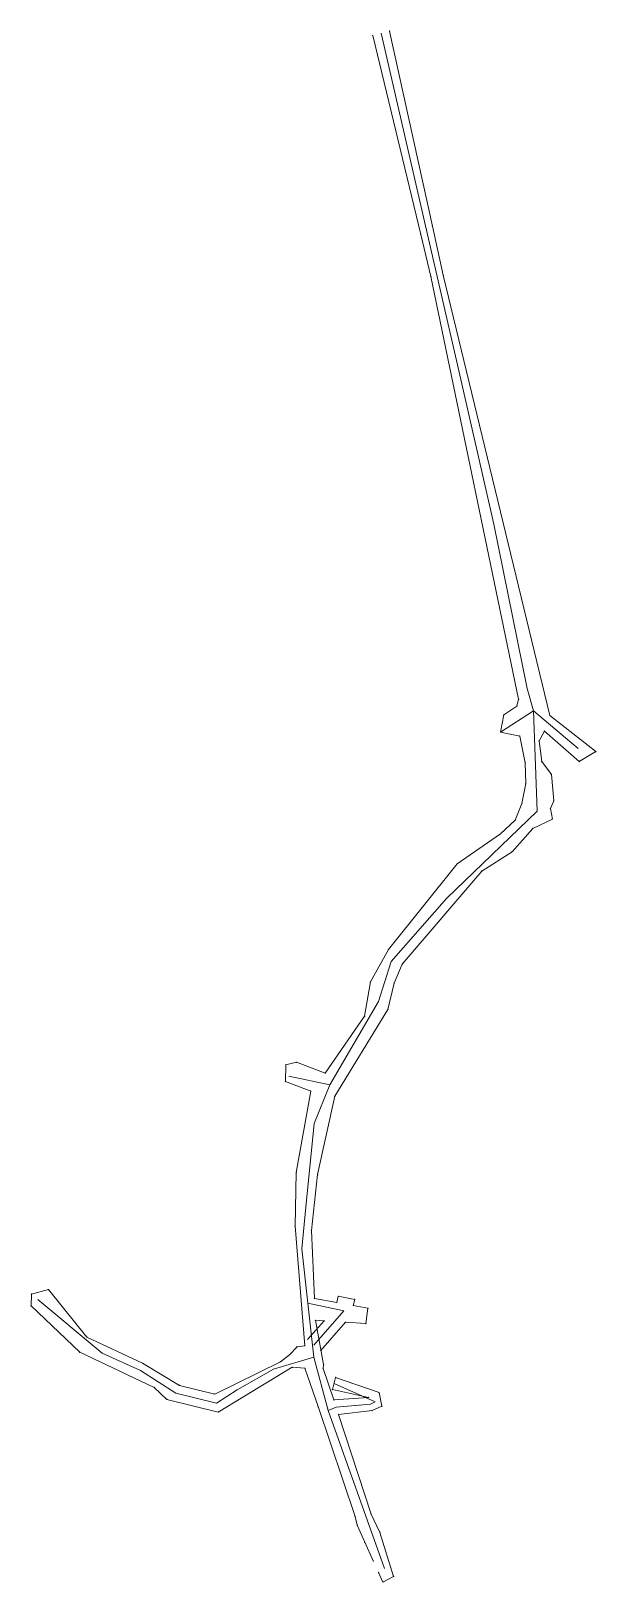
# Model space of a CAD drawing. Header units: millimetres. Extents: x 518655 to 518905, y 4401502 to 4401732.
# Drawn here: x 518837.6 to 518904.9, y 4401502.3 to 4401687.1 of the extents above.
import ezdxf

# ---------------------------------------------------------------- set-up
doc = ezdxf.new("R2010")
doc.units = ezdxf.units.MM
doc.layers.add('Geofence', color=2, linetype='Continuous', lineweight=0)
doc.layers.add('kat1', color=5, linetype='Continuous', lineweight=0)

msp = doc.modelspace()

# ---------------------------------------------------------------- linework, layer by layer
at = {"layer": 'Geofence'}
for p, q in [((518879.3, 4401686.85, 293.5), (518883.78, 4401667.36, 293.92)), ((518883.78, 4401667.36, 293.92), (518888.25, 4401647.87, 294.34)), ((518888.25, 4401647.87, 294.34), (518892.73, 4401628.38, 294.77)), ((518892.73, 4401628.38, 294.77), (518896.69, 4401608.78, 295.08)), ((518896.69, 4401608.78, 295.08), (518897.43, 4401606.13, 295.15)), ((518897.43, 4401606.13, 295.15), (518893.51, 4401603.59, 295.15)), ((518897.43, 4401606.13, 295.15), (518901.24, 4401602.9, 295.15)), ((518897.43, 4401606.13, 295.15), (518897.88, 4401594.15, 295.25)), ((518901.24, 4401602.9, 295.15), (518902.77, 4401601.61, 295.15)), ((518897.88, 4401594.15, 295.25), (518887.06, 4401583.77, 295.62)), ((518887.06, 4401583.77, 295.62), (518880.49, 4401576.23, 295.76)), ((518880.49, 4401576.23, 295.76), (518878.98, 4401571.47, 295.91)), ((518878.98, 4401571.47, 295.91), (518873.19, 4401561.57, 296.15)), ((518873.19, 4401561.57, 296.15), (518868.3, 4401562.6, 296.15)), ((518873.19, 4401561.57, 296.15), (518871.33, 4401556.93, 296.27)), ((518871.33, 4401556.93, 296.27), (518870.33, 4401546.99, 296.65)), ((518870.33, 4401546.99, 296.65), (518869.83, 4401542.02, 296.85)), ((518869.83, 4401542.02, 296.85), (518870.55, 4401535.55, 297.03)), ((518846.07, 4401529.57, 297.82), (518838.4, 4401535.98, 297.98)), ((518870.55, 4401535.55, 297.03), (518874.86, 4401534.61, 303.09)), ((518870.55, 4401535.55, 297.03), (518871.28, 4401529.11, 297.35)), ((518874.86, 4401534.61, 303.09), (518871.29, 4401530.52, 306.25)), ((518850.64, 4401527.53, 297.75), (518846.07, 4401529.57, 297.82)), ((518871.28, 4401529.11, 297.35), (518866.49, 4401527.66, 297.36)), ((518871.28, 4401529.11, 297.35), (518873, 4401522.75, 297.5)), ((518854.84, 4401524.82, 297.75), (518850.64, 4401527.53, 297.75)), ((518866.49, 4401527.66, 297.36), (518862.14, 4401525.2, 297.44)), ((518862.14, 4401525.2, 297.44), (518859.68, 4401523.62, 297.5)), ((518873.48, 4401525.23, 308), (518873.87, 4401526.69, 308)), ((518878.59, 4401523.77, 303.16), (518873.68, 4401525.96, 308)), ((518859.68, 4401523.62, 297.5), (518854.84, 4401524.82, 297.75)), ((518873, 4401522.75, 297.5), (518873.95, 4401523.15, 297.5)), ((518873.95, 4401523.15, 297.5), (518878.01, 4401523.51, 303.16)), ((518878.01, 4401523.51, 303.16), (518878.59, 4401523.77, 303.16)), ((518873, 4401522.75, 297.5), (518879.69, 4401503.91, 297.97))]:
    msp.add_line(p, q, dxfattribs=at)
at = {"layer": 'kat1', "lineweight": 0}
for p, q in [((518884, 4401662.87, 294), (518878.29, 4401686.57, 293.5)), ((518880.3, 4401687.12, 293.5), (518885.4, 4401663.87, 294)), ((518885.4, 4401663.87, 294), (518886.68, 4401658.03, 294.2)), ((518885.21, 4401657.86, 294.2), (518884, 4401662.87, 294)), ((518886.68, 4401658.03, 294.2), (518899.4, 4401605.57, 295.15)), ((518895.67, 4401607.5, 295.15), (518885.21, 4401657.86, 294.2)), ((518893.89, 4401605.64, 295.15), (518895.46, 4401606.69, 295.15)), ((518895.46, 4401606.69, 295.15), (518895.67, 4401607.5, 295.15)), ((518893.51, 4401603.59, 295.15), (518893.89, 4401605.64, 295.15)), ((518899.4, 4401605.57, 295.15), (518904.88, 4401601.26, 295.15)), ((518895.79, 4401603.11, 295.15), (518893.51, 4401603.59, 295.15)), ((518896.45, 4401599.93, 295.25), (518895.79, 4401603.11, 295.15)), ((518898.73, 4401603.71, 295.15), (518898.1, 4401602.54, 295.15)), ((518898.1, 4401602.54, 295.15), (518898.41, 4401600.08, 295.25)), ((518902.88, 4401600.08, 295.15), (518898.73, 4401603.71, 295.15)), ((518904.88, 4401601.26, 295.15), (518902.88, 4401600.08, 295.15)), ((518896.51, 4401597.46, 295.25), (518896.45, 4401599.93, 295.25)), ((518898.41, 4401600.08, 295.25), (518899.58, 4401598.53, 295.25)), ((518896.06, 4401595.09, 295.25), (518896.51, 4401597.46, 295.25)), ((518899.58, 4401598.53, 295.25), (518899.85, 4401595.38, 295.25)), ((518899.85, 4401595.38, 295.25), (518899.45, 4401594.46, 295.25)), ((518895.27, 4401593.1, 295.4), (518896.06, 4401595.09, 295.25)), ((518899.45, 4401594.46, 295.25), (518899.7, 4401593.21, 295.25)), ((518888.34, 4401587.88, 295.6), (518893.5, 4401591.45, 295.5)), ((518893.5, 4401591.45, 295.5), (518895.27, 4401593.1, 295.4)), ((518897.34, 4401592.11, 295.4), (518894.89, 4401589.33, 295.5)), ((518899.7, 4401593.21, 295.25), (518897.34, 4401592.11, 295.4)), ((518880.15, 4401577.66, 295.75), (518888.34, 4401587.88, 295.6)), ((518894.89, 4401589.33, 295.5), (518891.28, 4401587.03, 295.6)), ((518891.28, 4401587.03, 295.6), (518881.8, 4401575.92, 295.75)), ((518878.01, 4401573.82, 295.85), (518880.15, 4401577.66, 295.75)), ((518881.8, 4401575.92, 295.75), (518880.84, 4401573.67, 295.85)), ((518877.31, 4401569.73, 295.95), (518878.01, 4401573.82, 295.85)), ((518880.84, 4401573.67, 295.85), (518880.1, 4401570.54, 295.95)), ((518872.62, 4401562.95, 296.15), (518877.31, 4401569.73, 295.95)), ((518880.1, 4401570.54, 295.95), (518873.76, 4401560.2, 296.15)), ((518867.89, 4401561.93, 296.15), (518867.95, 4401563.95, 296.15)), ((518867.95, 4401563.95, 296.15), (518869.21, 4401564.25, 296.15)), ((518869.21, 4401564.25, 296.15), (518872.62, 4401562.95, 296.15)), ((518870.9, 4401560.8, 296.15), (518867.89, 4401561.93, 296.15)), ((518869.18, 4401551.11, 296.5), (518870.9, 4401560.8, 296.15)), ((518873.76, 4401560.2, 296.15), (518871.73, 4401550.87, 296.5)), ((518869.05, 4401544.73, 296.75), (518869.18, 4401551.11, 296.5)), ((518871.73, 4401550.87, 296.5), (518870.98, 4401544.18, 296.75)), ((518870.19, 4401530.46, 297.35), (518869.05, 4401544.73, 296.75)), ((518870.98, 4401544.18, 296.75), (518871.35, 4401536.11, 297)), ((518837.59, 4401535.2, 298), (518837.63, 4401536.62, 298)), ((518837.63, 4401536.62, 298), (518839.66, 4401537.16, 298)), ((518839.66, 4401537.16, 298), (518844.24, 4401531.49, 297.85)), ((518874, 4401535.62, 303.64), (518871.35, 4401536.11, 297)), ((518874.19, 4401536.37, 303.64), (518874, 4401535.62, 303.64)), ((518876.15, 4401535.99, 303.64), (518874.19, 4401536.37, 303.64)), ((518875.96, 4401535.26, 303.64), (518876.15, 4401535.99, 303.64)), ((518843.39, 4401529.68, 297.85), (518837.59, 4401535.2, 298)), ((518877.71, 4401534.94, 306.94), (518875.96, 4401535.26, 303.64)), ((518877.47, 4401533.1, 306.94), (518877.71, 4401534.94, 306.94)), ((518870.53, 4401531.19, 306.25), (518872.51, 4401533.43, 303.64)), ((518871.47, 4401533.5, 297), (518872.43, 4401528.22, 297.35)), ((518872.51, 4401533.43, 303.64), (518871.47, 4401533.5, 297)), ((518872.05, 4401529.85, 306.25), (518875.06, 4401533.26, 303.64)), ((518875.06, 4401533.26, 303.64), (518877.47, 4401533.1, 306.94)), ((518844.24, 4401531.49, 297.85), (518850.87, 4401528.37, 297.75)), ((518869.28, 4401530.35, 297.35), (518870.19, 4401530.46, 297.35)), ((518852.26, 4401525.5, 297.75), (518843.39, 4401529.68, 297.85)), ((518867.29, 4401528.55, 297.35), (518868.38, 4401529.38, 297.35)), ((518868.38, 4401529.38, 297.35), (518869.28, 4401530.35, 297.35)), ((518850.87, 4401528.37, 297.75), (518855.28, 4401525.73, 297.75)), ((518859.47, 4401524.7, 297.5), (518867.29, 4401528.55, 297.35)), ((518868.7, 4401527.91, 297.35), (518859.9, 4401522.55, 297.5)), ((518870.22, 4401527.78, 297.35), (518868.7, 4401527.91, 297.35)), ((518871.78, 4401523.21, 297.5), (518870.22, 4401527.78, 297.35)), ((518872.43, 4401528.22, 297.35), (518872.37, 4401527.76, 297.35)), ((518872.37, 4401527.76, 297.35), (518873.67, 4401524.01, 297.5)), ((518853.78, 4401524.06, 297.75), (518852.26, 4401525.5, 297.75)), ((518855.28, 4401525.73, 297.75), (518859.47, 4401524.7, 297.5)), ((518877.8, 4401524.3, 303.16), (518873.48, 4401525.23, 308)), ((518879.04, 4401524.88, 303.16), (518873.87, 4401526.69, 308)), ((518859.9, 4401522.55, 297.5), (518853.78, 4401524.06, 297.75)), ((518876.18, 4401510.1, 298), (518871.78, 4401523.21, 297.5)), ((518877.8, 4401524.3, 303.16), (518873.67, 4401524.01, 297.5)), ((518878.22, 4401522.73, 303.16), (518879.39, 4401523.25, 303.16)), ((518879.39, 4401523.25, 303.16), (518879.04, 4401524.88, 303.16)), ((518878.22, 4401522.73, 303.16), (518874.23, 4401522.28, 297.5)), ((518878.1, 4401510.4, 298), (518874.23, 4401522.28, 297.5)), ((518878.1, 4401510.4, 298), (518879.14, 4401508.22, 298)), ((518876.45, 4401509.1, 298), (518876.18, 4401510.1, 298)), ((518877.33, 4401507.05, 298), (518876.45, 4401509.1, 298)), ((518878.36, 4401504.82, 298), (518877.33, 4401507.05, 298)), ((518879.14, 4401508.22, 298), (518880.77, 4401502.98, 298)), ((518879.51, 4401502.31, 298), (518878.99, 4401503.45, 298)), ((518880.77, 4401502.98, 298), (518879.51, 4401502.31, 298))]:
    msp.add_line(p, q, dxfattribs=at)
for p in [(518878.29, 4401686.57, 293.5), (518880.3, 4401687.12, 293.5), (518885.4, 4401663.87, 294), (518884, 4401662.87, 294), (518886.68, 4401658.03, 294.2), (518885.21, 4401657.86, 294.2), (518895.46, 4401606.69, 295.15), (518895.67, 4401607.5, 295.15), (518893.89, 4401605.64, 295.15), (518899.4, 4401605.57, 295.15), (518893.51, 4401603.59, 295.15), (518895.79, 4401603.11, 295.15), (518898.1, 4401602.54, 295.15), (518898.73, 4401603.71, 295.15), (518904.88, 4401601.26, 295.15), (518896.45, 4401599.93, 295.25), (518898.41, 4401600.08, 295.25), (518902.88, 4401600.08, 295.15), (518896.51, 4401597.46, 295.25), (518899.58, 4401598.53, 295.25), (518899.85, 4401595.38, 295.25), (518896.06, 4401595.09, 295.25), (518899.45, 4401594.46, 295.25), (518893.5, 4401591.45, 295.5), (518895.27, 4401593.1, 295.4), (518897.34, 4401592.11, 295.4), (518899.7, 4401593.21, 295.25), (518888.34, 4401587.88, 295.6), (518894.89, 4401589.33, 295.5), (518891.28, 4401587.03, 295.6), (518880.15, 4401577.66, 295.75), (518881.8, 4401575.92, 295.75), (518878.01, 4401573.82, 295.85), (518880.84, 4401573.67, 295.85), (518877.31, 4401569.73, 295.95), (518880.1, 4401570.54, 295.95), (518867.95, 4401563.95, 296.15), (518869.21, 4401564.25, 296.15), (518867.89, 4401561.93, 296.15), (518872.62, 4401562.95, 296.15), (518870.9, 4401560.8, 296.15), (518873.76, 4401560.2, 296.15), (518869.18, 4401551.11, 296.5), (518871.73, 4401550.87, 296.5), (518869.05, 4401544.73, 296.75), (518870.98, 4401544.18, 296.75), (518837.63, 4401536.62, 298), (518839.66, 4401537.16, 298), (518871.35, 4401536.11, 297), (518874.19, 4401536.37, 303.64), (518876.15, 4401535.99, 303.64), (518837.59, 4401535.2, 298), (518874, 4401535.62, 303.64), (518875.96, 4401535.26, 303.64), (518877.71, 4401534.94, 306.94), (518871.47, 4401533.5, 297), (518872.51, 4401533.43, 303.64), (518875.06, 4401533.26, 303.64), (518877.47, 4401533.1, 306.94), (518844.24, 4401531.49, 297.85), (518870.19, 4401530.46, 297.35), (518843.39, 4401529.68, 297.85), (518868.38, 4401529.38, 297.35), (518869.28, 4401530.35, 297.35), (518850.87, 4401528.37, 297.75), (518867.29, 4401528.55, 297.35), (518868.7, 4401527.91, 297.35), (518870.22, 4401527.78, 297.35), (518872.37, 4401527.76, 297.35), (518872.43, 4401528.22, 297.35), (518852.26, 4401525.5, 297.75), (518855.28, 4401525.73, 297.75), (518873.48, 4401525.23, 308), (518873.87, 4401526.69, 308), (518853.78, 4401524.06, 297.75), (518859.47, 4401524.7, 297.5), (518871.78, 4401523.21, 297.5), (518873.67, 4401524.01, 297.5), (518877.8, 4401524.3, 303.16), (518879.04, 4401524.88, 303.16), (518879.39, 4401523.25, 303.16), (518859.9, 4401522.55, 297.5), (518874.23, 4401522.28, 297.5), (518878.22, 4401522.73, 303.16), (518878.1, 4401510.4, 298), (518876.18, 4401510.1, 298), (518876.45, 4401509.1, 298), (518877.33, 4401507.05, 298), (518879.14, 4401508.22, 298), (518878.36, 4401504.82, 298), (518878.99, 4401503.45, 298), (518880.77, 4401502.98, 298), (518879.51, 4401502.31, 298)]:
    msp.add_point(p, dxfattribs=at)

doc.saveas('drawing.dxf')
